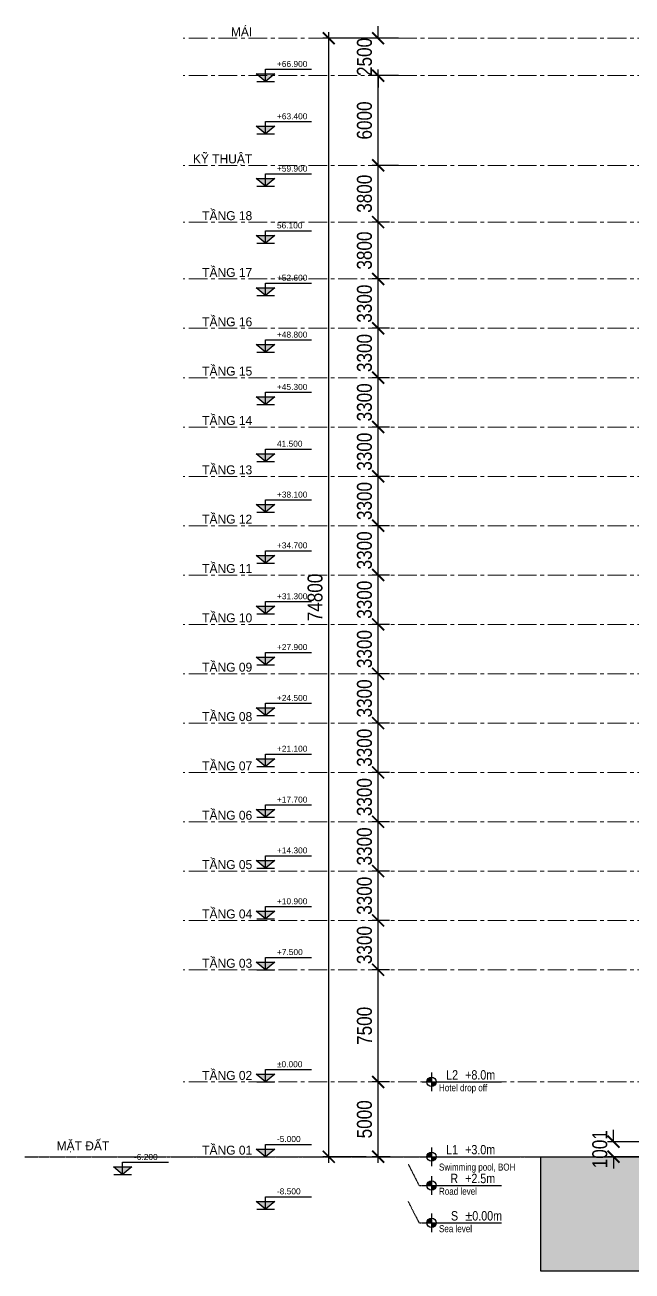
# Model space of a CAD drawing. Header units: millimetres. Extents: x -1030105 to 906887, y -616134 to 1220667.
# Drawn here: x 123490 to 164068, y -320435 to -237094 of the extents above; entities that cross this region are included whole.
import ezdxf
from ezdxf.enums import TextEntityAlignment as Align

# ---------------------------------------------------------------- set-up
doc = ezdxf.new("R2010")
doc.units = ezdxf.units.MM
doc.header["$MEASUREMENT"] = 0
doc.linetypes.add('CENTER', pattern=[2, 1.25, -0.25, 0.25, -0.25])
doc.layers.get('Defpoints').update_dxf_attribs({"color": 1})
for name, color, linetype in [('A-_ANOTLEVL_T-', 41, 'Continuous'), ('A-_ANOTTEXT_T-', 41, 'Continuous'), ('DA-ANNO-DIMS', 9, 'Continuous'), ('DA-ANNO-LEVL', 9, 'Continuous'), ('DA-GRID-LINE', 9, 'CENTER'), ('PIA0-DIM', 7, 'Continuous')]:
    doc.layers.add(name, color=color, linetype=linetype)
doc.layers.add('S-GRID', color=251, linetype='CENTER', lineweight=5)
doc.styles.add('Annotative', font='txt')
doc.styles.add('Ref-Levels', font='ARIALN.TTF')
doc.styles.get("Standard").update_dxf_attribs({"font": 'arial.ttf'})
doc.styles.add('Xr-GR-Grid 1-400$0$Dim-Text', font='ARIALN.TTF')
doc.dimstyles.new('DIM-400', dxfattribs={"dimscale": 10, "dimtxt": 100, "dimasz": 80, "dimexe": 40, "dimexo": 80, "dimgap": 40, "dimtad": 1, "dimdec": 0, "dimzin": 0, "dimdsep": 46, "dimtxsty": 'Xr-GR-Grid 1-400$0$Dim-Text', "dimblk": 'Xr-GR-Grid 1-400$0$_ArchTick', "dimcen": -100, "dimdle": 40, "dimclrt": 11, "dimadec": 0, "dimazin": 0, "dimtfac": 1, "dimtdec": 0, "dimtix": 1, "dimtofl": 0, "dimtmove": 0, "dimatfit": 3, "dimldrblk": 'Xr-GR-Grid 1-400$0$_ArchTick', "dimfxl": 1, "dimtolj": 1, "dimtzin": 0, "dimarcsym": 1})

# ---------------------------------------------------------------- blocks, each defined once
blk = doc.blocks.new('Ref-Levels-in-Plan')
at = {"layer": 'DA-ANNO-LEVL'}
h = blk.add_hatch(color=256, dxfattribs=at)
h.paths.add_polyline_path([(0, 0.5, 0.414214), (-0.5, 0), (0, 0)])
h.paths.add_polyline_path([(0.5, 0), (0, 0), (0, -0.5, 0.414214)])
for p, q in [((-1, 0), (7.5, 0)), ((0, 1), (0, -1))]:
    blk.add_line(p, q, dxfattribs=at)
blk.add_circle((0, 0), 0.496, dxfattribs=at)
at = {"layer": 'DA-ANNO-LEVL', "color": 2, "style": 'Ref-Levels'}
blk.add_attdef('FFL', text='', height=1, dxfattribs=at).set_placement((2.84, 0.75), align=Align.MIDDLE_RIGHT)
at = {"layer": 'DA-ANNO-LEVL', "color": 11, "style": 'Ref-Levels'}
for height, p in [(1, (3.59, 0.75)), (0.75, (0.8, -0.62))]:
    blk.add_attdef('LEVEL', text='', height=height, dxfattribs=at).set_placement(p, align=Align.MIDDLE_LEFT)
blk = doc.blocks.new('caodo')
h = blk.add_hatch(color=256)
h.dxf.hatch_style = 1
h.paths.add_polyline_path([(-3.1, 2.56), (3.1, 2.56), (0, 0)])
blk.add_lwpolyline([(-3.1, 2.56), (3.1, 2.56), (0, 0)], close=True)
for points in [[(-2.95, 0), (2.95, 0)], [(0, 0), (0, 4.13), (15.35, 4.13)]]:
    blk.add_lwpolyline(points)
at = {"flags": 4}
blk.add_attdef('CAODO', (3.74, 4.92), '', height=2, dxfattribs=at)
blk = doc.blocks.new('Xr-GR-Grid 1-400$0$_ArchTick')
at = {"layer": 'DA-ANNO-DIMS', "color": 0, "const_width": 0.15}
blk.add_lwpolyline([(-0.5, -0.5), (0.5, 0.5)], dxfattribs=at)
blk = doc.blocks.new('*D1188')
at = {"layer": 'DA-ANNO-DIMS', "color": 0, "lineweight": -2, "transparency": 16777216}
for p, q in [((-14295, 11915), (-14295, 17715)), ((-13545, 17315), (-14695, 17315)), ((-13500, 12315), (-14695, 12315))]:
    blk.add_line(p, q, dxfattribs=at)
at = {"layer": 'Defpoints', "color": 0, "transparency": 16777216}
for p in [(-14295, 17315), (-12745, 17315), (-12700, 12315)]:
    blk.add_point(p, dxfattribs=at)
at = {"layer": 'DA-ANNO-DIMS', "color": 0, "lineweight": -2, "transparency": 16777216, "xscale": 800, "yscale": 800, "zscale": 800}
for p, rotation in [((-14295, 17315), 90), ((-14295, 12315), 270)]:
    blk.add_blockref('Xr-GR-Grid 1-400$0$_ArchTick', p, dxfattribs=dict(at, rotation=rotation))
at = {"layer": 'DA-ANNO-DIMS', "color": 11, "transparency": 16777216, "insert": (-15206, 14815), "char_height": 1000, "attachment_point": 5, "rotation": 90, "style": 'Xr-GR-Grid 1-400$0$Dim-Text'}
blk.add_mtext('\\A1;5000', dxfattribs=at)
blk = doc.blocks.new('*D1189')
at = {"layer": 'DA-ANNO-DIMS', "color": 0, "lineweight": -2, "transparency": 16777216}
for p, q in [((-14295, 16915), (-14295, 25215)), ((-13545, 24815), (-14695, 24815)), ((-13545, 17315), (-14695, 17315))]:
    blk.add_line(p, q, dxfattribs=at)
at = {"layer": 'Defpoints', "color": 0, "transparency": 16777216}
for p in [(-14295, 24815), (-12745, 24815), (-12745, 17315)]:
    blk.add_point(p, dxfattribs=at)
at = {"layer": 'DA-ANNO-DIMS', "color": 0, "lineweight": -2, "transparency": 16777216, "xscale": 800, "yscale": 800, "zscale": 800}
for p, rotation in [((-14295, 24815), 90), ((-14295, 17315), 270)]:
    blk.add_blockref('Xr-GR-Grid 1-400$0$_ArchTick', p, dxfattribs=dict(at, rotation=rotation))
at = {"layer": 'DA-ANNO-DIMS', "color": 11, "transparency": 16777216, "insert": (-15206, 21065), "char_height": 1000, "attachment_point": 5, "rotation": 90, "style": 'Xr-GR-Grid 1-400$0$Dim-Text'}
blk.add_mtext('\\A1;7500', dxfattribs=at)
blk = doc.blocks.new('*D1190')
at = {"layer": 'DA-ANNO-DIMS', "color": 0, "lineweight": -2, "transparency": 16777216}
for p, q in [((-14295, 24415), (-14295, 28515)), ((-13545, 28115), (-14695, 28115)), ((-13545, 24815), (-14695, 24815))]:
    blk.add_line(p, q, dxfattribs=at)
at = {"layer": 'Defpoints', "color": 0, "transparency": 16777216}
for p in [(-14295, 28115), (-12745, 28115), (-12745, 24815)]:
    blk.add_point(p, dxfattribs=at)
at = {"layer": 'DA-ANNO-DIMS', "color": 0, "lineweight": -2, "transparency": 16777216, "xscale": 800, "yscale": 800, "zscale": 800}
for p, rotation in [((-14295, 28115), 90), ((-14295, 24815), 270)]:
    blk.add_blockref('Xr-GR-Grid 1-400$0$_ArchTick', p, dxfattribs=dict(at, rotation=rotation))
at = {"layer": 'DA-ANNO-DIMS', "color": 11, "transparency": 16777216, "insert": (-15206, 26465), "char_height": 1000, "attachment_point": 5, "rotation": 90, "style": 'Xr-GR-Grid 1-400$0$Dim-Text'}
blk.add_mtext('\\A1;3300', dxfattribs=at)
blk = doc.blocks.new('*D1191')
at = {"layer": 'DA-ANNO-DIMS', "color": 0, "lineweight": -2, "transparency": 16777216}
for p, q in [((-14295, 78215), (-14295, 85015)), ((-12940, 84615), (-14695, 84615)), ((-12940, 78615), (-14695, 78615))]:
    blk.add_line(p, q, dxfattribs=at)
at = {"layer": 'Defpoints', "color": 0, "transparency": 16777216}
for p in [(-14295, 84615), (-12140, 84615), (-12140, 78615)]:
    blk.add_point(p, dxfattribs=at)
at = {"layer": 'DA-ANNO-DIMS', "color": 0, "lineweight": -2, "transparency": 16777216, "xscale": 800, "yscale": 800, "zscale": 800}
for p, rotation in [((-14295, 84615), 90), ((-14295, 78615), 270)]:
    blk.add_blockref('Xr-GR-Grid 1-400$0$_ArchTick', p, dxfattribs=dict(at, rotation=rotation))
at = {"layer": 'DA-ANNO-DIMS', "color": 11, "transparency": 16777216, "insert": (-15206, 81615), "char_height": 1000, "attachment_point": 5, "rotation": 90, "style": 'Xr-GR-Grid 1-400$0$Dim-Text'}
blk.add_mtext('\\A1;6000', dxfattribs=at)
blk = doc.blocks.new('*D1171')
at = {"layer": 'DA-ANNO-DIMS', "color": 0, "lineweight": -2, "transparency": 16777216}
for p, q in [((-17595, 11915), (-17595, 87515)), ((-12940, 87115), (-17995, 87115)), ((-15095, 12315), (-17995, 12315))]:
    blk.add_line(p, q, dxfattribs=at)
at = {"layer": 'Defpoints', "color": 0, "transparency": 16777216}
for p in [(-17595, 87115), (-12140, 87115), (-14295, 12315)]:
    blk.add_point(p, dxfattribs=at)
at = {"layer": 'DA-ANNO-DIMS', "color": 0, "lineweight": -2, "transparency": 16777216, "xscale": 800, "yscale": 800, "zscale": 800}
for p, rotation in [((-17595, 87115), 90), ((-17595, 12315), 270)]:
    blk.add_blockref('Xr-GR-Grid 1-400$0$_ArchTick', p, dxfattribs=dict(at, rotation=rotation))
at = {"layer": 'DA-ANNO-DIMS', "color": 11, "transparency": 16777216, "insert": (-18506, 49715), "char_height": 1000, "attachment_point": 5, "rotation": 90, "style": 'Xr-GR-Grid 1-400$0$Dim-Text'}
blk.add_mtext('\\A1;74800', dxfattribs=at)
blk = doc.blocks.new('*D1172')
at = {"layer": 'DA-ANNO-DIMS', "color": 0, "lineweight": -2, "transparency": 16777216}
for p, q in [((-14295, 27715), (-14295, 31815)), ((-13545, 31415), (-14695, 31415)), ((-13545, 28115), (-14695, 28115))]:
    blk.add_line(p, q, dxfattribs=at)
at = {"layer": 'Defpoints', "color": 0, "transparency": 16777216}
for p in [(-14295, 31415), (-12745, 31415), (-12745, 28115)]:
    blk.add_point(p, dxfattribs=at)
at = {"layer": 'DA-ANNO-DIMS', "color": 0, "lineweight": -2, "transparency": 16777216, "xscale": 800, "yscale": 800, "zscale": 800}
for p, rotation in [((-14295, 31415), 90), ((-14295, 28115), 270)]:
    blk.add_blockref('Xr-GR-Grid 1-400$0$_ArchTick', p, dxfattribs=dict(at, rotation=rotation))
at = {"layer": 'DA-ANNO-DIMS', "color": 11, "transparency": 16777216, "insert": (-15206, 29765), "char_height": 1000, "attachment_point": 5, "rotation": 90, "style": 'Xr-GR-Grid 1-400$0$Dim-Text'}
blk.add_mtext('\\A1;3300', dxfattribs=at)
blk = doc.blocks.new('*D1173')
at = {"layer": 'DA-ANNO-DIMS', "color": 0, "lineweight": -2, "transparency": 16777216}
for p, q in [((-14295, 31015), (-14295, 35115)), ((-13545, 34715), (-14695, 34715)), ((-13545, 31415), (-14695, 31415))]:
    blk.add_line(p, q, dxfattribs=at)
at = {"layer": 'Defpoints', "color": 0, "transparency": 16777216}
for p in [(-14295, 34715), (-12745, 34715), (-12745, 31415)]:
    blk.add_point(p, dxfattribs=at)
at = {"layer": 'DA-ANNO-DIMS', "color": 0, "lineweight": -2, "transparency": 16777216, "xscale": 800, "yscale": 800, "zscale": 800}
for p, rotation in [((-14295, 34715), 90), ((-14295, 31415), 270)]:
    blk.add_blockref('Xr-GR-Grid 1-400$0$_ArchTick', p, dxfattribs=dict(at, rotation=rotation))
at = {"layer": 'DA-ANNO-DIMS', "color": 11, "transparency": 16777216, "insert": (-15206, 33065), "char_height": 1000, "attachment_point": 5, "rotation": 90, "style": 'Xr-GR-Grid 1-400$0$Dim-Text'}
blk.add_mtext('\\A1;3300', dxfattribs=at)
blk = doc.blocks.new('*D1174')
at = {"layer": 'DA-ANNO-DIMS', "color": 0, "lineweight": -2, "transparency": 16777216}
for p, q in [((-14295, 34315), (-14295, 38415)), ((-13545, 38015), (-14695, 38015)), ((-13545, 34715), (-14695, 34715))]:
    blk.add_line(p, q, dxfattribs=at)
at = {"layer": 'Defpoints', "color": 0, "transparency": 16777216}
for p in [(-14295, 38015), (-12745, 38015), (-12745, 34715)]:
    blk.add_point(p, dxfattribs=at)
at = {"layer": 'DA-ANNO-DIMS', "color": 0, "lineweight": -2, "transparency": 16777216, "xscale": 800, "yscale": 800, "zscale": 800}
for p, rotation in [((-14295, 38015), 90), ((-14295, 34715), 270)]:
    blk.add_blockref('Xr-GR-Grid 1-400$0$_ArchTick', p, dxfattribs=dict(at, rotation=rotation))
at = {"layer": 'DA-ANNO-DIMS', "color": 11, "transparency": 16777216, "insert": (-15206, 36365), "char_height": 1000, "attachment_point": 5, "rotation": 90, "style": 'Xr-GR-Grid 1-400$0$Dim-Text'}
blk.add_mtext('\\A1;3300', dxfattribs=at)
blk = doc.blocks.new('*D1175')
at = {"layer": 'DA-ANNO-DIMS', "color": 0, "lineweight": -2, "transparency": 16777216}
for p, q in [((-14295, 37615), (-14295, 41715)), ((-13545, 41315), (-14695, 41315)), ((-13545, 38015), (-14695, 38015))]:
    blk.add_line(p, q, dxfattribs=at)
at = {"layer": 'Defpoints', "color": 0, "transparency": 16777216}
for p in [(-14295, 41315), (-12745, 41315), (-12745, 38015)]:
    blk.add_point(p, dxfattribs=at)
at = {"layer": 'DA-ANNO-DIMS', "color": 0, "lineweight": -2, "transparency": 16777216, "xscale": 800, "yscale": 800, "zscale": 800}
for p, rotation in [((-14295, 41315), 90), ((-14295, 38015), 270)]:
    blk.add_blockref('Xr-GR-Grid 1-400$0$_ArchTick', p, dxfattribs=dict(at, rotation=rotation))
at = {"layer": 'DA-ANNO-DIMS', "color": 11, "transparency": 16777216, "insert": (-15206, 39665), "char_height": 1000, "attachment_point": 5, "rotation": 90, "style": 'Xr-GR-Grid 1-400$0$Dim-Text'}
blk.add_mtext('\\A1;3300', dxfattribs=at)
blk = doc.blocks.new('*D1176')
at = {"layer": 'DA-ANNO-DIMS', "color": 0, "lineweight": -2, "transparency": 16777216}
for p, q in [((-14295, 40915), (-14295, 45015)), ((-13545, 44615), (-14695, 44615)), ((-13545, 41315), (-14695, 41315))]:
    blk.add_line(p, q, dxfattribs=at)
at = {"layer": 'Defpoints', "color": 0, "transparency": 16777216}
for p in [(-14295, 44615), (-12745, 44615), (-12745, 41315)]:
    blk.add_point(p, dxfattribs=at)
at = {"layer": 'DA-ANNO-DIMS', "color": 0, "lineweight": -2, "transparency": 16777216, "xscale": 800, "yscale": 800, "zscale": 800}
for p, rotation in [((-14295, 44615), 90), ((-14295, 41315), 270)]:
    blk.add_blockref('Xr-GR-Grid 1-400$0$_ArchTick', p, dxfattribs=dict(at, rotation=rotation))
at = {"layer": 'DA-ANNO-DIMS', "color": 11, "transparency": 16777216, "insert": (-15206, 42965), "char_height": 1000, "attachment_point": 5, "rotation": 90, "style": 'Xr-GR-Grid 1-400$0$Dim-Text'}
blk.add_mtext('\\A1;3300', dxfattribs=at)
blk = doc.blocks.new('*D1177')
at = {"layer": 'DA-ANNO-DIMS', "color": 0, "lineweight": -2, "transparency": 16777216}
for p, q in [((-13545, 47915), (-14695, 47915)), ((-14295, 44215), (-14295, 48315)), ((-13545, 44615), (-14695, 44615))]:
    blk.add_line(p, q, dxfattribs=at)
at = {"layer": 'Defpoints', "color": 0, "transparency": 16777216}
for p in [(-14295, 47915), (-12745, 47915), (-12745, 44615)]:
    blk.add_point(p, dxfattribs=at)
at = {"layer": 'DA-ANNO-DIMS', "color": 0, "lineweight": -2, "transparency": 16777216, "xscale": 800, "yscale": 800, "zscale": 800}
for p, rotation in [((-14295, 47915), 90), ((-14295, 44615), 270)]:
    blk.add_blockref('Xr-GR-Grid 1-400$0$_ArchTick', p, dxfattribs=dict(at, rotation=rotation))
at = {"layer": 'DA-ANNO-DIMS', "color": 11, "transparency": 16777216, "insert": (-15206, 46265), "char_height": 1000, "attachment_point": 5, "rotation": 90, "style": 'Xr-GR-Grid 1-400$0$Dim-Text'}
blk.add_mtext('\\A1;3300', dxfattribs=at)
blk = doc.blocks.new('*D1178')
at = {"layer": 'DA-ANNO-DIMS', "color": 0, "lineweight": -2, "transparency": 16777216}
for p, q in [((-13545, 51215), (-14695, 51215)), ((-14295, 47515), (-14295, 51615)), ((-13545, 47915), (-14695, 47915))]:
    blk.add_line(p, q, dxfattribs=at)
at = {"layer": 'Defpoints', "color": 0, "transparency": 16777216}
for p in [(-14295, 51215), (-12745, 51215), (-12745, 47915)]:
    blk.add_point(p, dxfattribs=at)
at = {"layer": 'DA-ANNO-DIMS', "color": 0, "lineweight": -2, "transparency": 16777216, "xscale": 800, "yscale": 800, "zscale": 800}
for p, rotation in [((-14295, 51215), 90), ((-14295, 47915), 270)]:
    blk.add_blockref('Xr-GR-Grid 1-400$0$_ArchTick', p, dxfattribs=dict(at, rotation=rotation))
at = {"layer": 'DA-ANNO-DIMS', "color": 11, "transparency": 16777216, "insert": (-15206, 49565), "char_height": 1000, "attachment_point": 5, "rotation": 90, "style": 'Xr-GR-Grid 1-400$0$Dim-Text'}
blk.add_mtext('\\A1;3300', dxfattribs=at)
blk = doc.blocks.new('*D1179')
at = {"layer": 'DA-ANNO-DIMS', "color": 0, "lineweight": -2, "transparency": 16777216}
for p, q in [((-13545, 54515), (-14695, 54515)), ((-14295, 50815), (-14295, 54915)), ((-13545, 51215), (-14695, 51215))]:
    blk.add_line(p, q, dxfattribs=at)
at = {"layer": 'Defpoints', "color": 0, "transparency": 16777216}
for p in [(-14295, 54515), (-12745, 54515), (-12745, 51215)]:
    blk.add_point(p, dxfattribs=at)
at = {"layer": 'DA-ANNO-DIMS', "color": 0, "lineweight": -2, "transparency": 16777216, "xscale": 800, "yscale": 800, "zscale": 800}
for p, rotation in [((-14295, 54515), 90), ((-14295, 51215), 270)]:
    blk.add_blockref('Xr-GR-Grid 1-400$0$_ArchTick', p, dxfattribs=dict(at, rotation=rotation))
at = {"layer": 'DA-ANNO-DIMS', "color": 11, "transparency": 16777216, "insert": (-15206, 52865), "char_height": 1000, "attachment_point": 5, "rotation": 90, "style": 'Xr-GR-Grid 1-400$0$Dim-Text'}
blk.add_mtext('\\A1;3300', dxfattribs=at)
blk = doc.blocks.new('*D1180')
at = {"layer": 'DA-ANNO-DIMS', "color": 0, "lineweight": -2, "transparency": 16777216}
for p, q in [((-14295, 70615), (-14295, 75215)), ((-13545, 74815), (-14695, 74815)), ((-13545, 71015), (-14695, 71015))]:
    blk.add_line(p, q, dxfattribs=at)
at = {"layer": 'Defpoints', "color": 0, "transparency": 16777216}
for p in [(-14295, 74815), (-12745, 74815), (-12745, 71015)]:
    blk.add_point(p, dxfattribs=at)
at = {"layer": 'DA-ANNO-DIMS', "color": 0, "lineweight": -2, "transparency": 16777216, "xscale": 800, "yscale": 800, "zscale": 800}
for p, rotation in [((-14295, 74815), 90), ((-14295, 71015), 270)]:
    blk.add_blockref('Xr-GR-Grid 1-400$0$_ArchTick', p, dxfattribs=dict(at, rotation=rotation))
at = {"layer": 'DA-ANNO-DIMS', "color": 11, "transparency": 16777216, "insert": (-15206, 72915), "char_height": 1000, "attachment_point": 5, "rotation": 90, "style": 'Xr-GR-Grid 1-400$0$Dim-Text'}
blk.add_mtext('\\A1;3800', dxfattribs=at)
blk = doc.blocks.new('*D1181')
at = {"layer": 'DA-ANNO-DIMS', "color": 0, "lineweight": -2, "transparency": 16777216}
for p, q in [((-13545, 78615), (-14695, 78615)), ((-14295, 74415), (-14295, 79015)), ((-13545, 74815), (-14695, 74815))]:
    blk.add_line(p, q, dxfattribs=at)
at = {"layer": 'Defpoints', "color": 0, "transparency": 16777216}
for p in [(-14295, 78615), (-12745, 78615), (-12745, 74815)]:
    blk.add_point(p, dxfattribs=at)
at = {"layer": 'DA-ANNO-DIMS', "color": 0, "lineweight": -2, "transparency": 16777216, "xscale": 800, "yscale": 800, "zscale": 800}
for p, rotation in [((-14295, 78615), 90), ((-14295, 74815), 270)]:
    blk.add_blockref('Xr-GR-Grid 1-400$0$_ArchTick', p, dxfattribs=dict(at, rotation=rotation))
at = {"layer": 'DA-ANNO-DIMS', "color": 11, "transparency": 16777216, "insert": (-15206, 76715), "char_height": 1000, "attachment_point": 5, "rotation": 90, "style": 'Xr-GR-Grid 1-400$0$Dim-Text'}
blk.add_mtext('\\A1;3800', dxfattribs=at)
blk = doc.blocks.new('*D1182')
at = {"layer": 'DA-ANNO-DIMS', "color": 0, "lineweight": -2, "transparency": 16777216}
for p, q in [((-13545, 57815), (-14695, 57815)), ((-14295, 54115), (-14295, 58215)), ((-13545, 54515), (-14695, 54515))]:
    blk.add_line(p, q, dxfattribs=at)
at = {"layer": 'Defpoints', "color": 0, "transparency": 16777216}
for p in [(-14295, 57815), (-12745, 57815), (-12745, 54515)]:
    blk.add_point(p, dxfattribs=at)
at = {"layer": 'DA-ANNO-DIMS', "color": 0, "lineweight": -2, "transparency": 16777216, "xscale": 800, "yscale": 800, "zscale": 800}
for p, rotation in [((-14295, 57815), 90), ((-14295, 54515), 270)]:
    blk.add_blockref('Xr-GR-Grid 1-400$0$_ArchTick', p, dxfattribs=dict(at, rotation=rotation))
at = {"layer": 'DA-ANNO-DIMS', "color": 11, "transparency": 16777216, "insert": (-15206, 56165), "char_height": 1000, "attachment_point": 5, "rotation": 90, "style": 'Xr-GR-Grid 1-400$0$Dim-Text'}
blk.add_mtext('\\A1;3300', dxfattribs=at)
blk = doc.blocks.new('*D1183')
at = {"layer": 'DA-ANNO-DIMS', "color": 0, "lineweight": -2, "transparency": 16777216}
for p, q in [((-13545, 61115), (-14695, 61115)), ((-14295, 57415), (-14295, 61515)), ((-13545, 57815), (-14695, 57815))]:
    blk.add_line(p, q, dxfattribs=at)
at = {"layer": 'Defpoints', "color": 0, "transparency": 16777216}
for p in [(-14295, 61115), (-12745, 61115), (-12745, 57815)]:
    blk.add_point(p, dxfattribs=at)
at = {"layer": 'DA-ANNO-DIMS', "color": 0, "lineweight": -2, "transparency": 16777216, "xscale": 800, "yscale": 800, "zscale": 800}
for p, rotation in [((-14295, 61115), 90), ((-14295, 57815), 270)]:
    blk.add_blockref('Xr-GR-Grid 1-400$0$_ArchTick', p, dxfattribs=dict(at, rotation=rotation))
at = {"layer": 'DA-ANNO-DIMS', "color": 11, "transparency": 16777216, "insert": (-15206, 59465), "char_height": 1000, "attachment_point": 5, "rotation": 90, "style": 'Xr-GR-Grid 1-400$0$Dim-Text'}
blk.add_mtext('\\A1;3300', dxfattribs=at)
blk = doc.blocks.new('*D1184')
at = {"layer": 'DA-ANNO-DIMS', "color": 0, "lineweight": -2, "transparency": 16777216}
for p, q in [((-13545, 64415), (-14695, 64415)), ((-14295, 60715), (-14295, 64815)), ((-13545, 61115), (-14695, 61115))]:
    blk.add_line(p, q, dxfattribs=at)
at = {"layer": 'Defpoints', "color": 0, "transparency": 16777216}
for p in [(-14295, 64415), (-12745, 64415), (-12745, 61115)]:
    blk.add_point(p, dxfattribs=at)
at = {"layer": 'DA-ANNO-DIMS', "color": 0, "lineweight": -2, "transparency": 16777216, "xscale": 800, "yscale": 800, "zscale": 800}
for p, rotation in [((-14295, 64415), 90), ((-14295, 61115), 270)]:
    blk.add_blockref('Xr-GR-Grid 1-400$0$_ArchTick', p, dxfattribs=dict(at, rotation=rotation))
at = {"layer": 'DA-ANNO-DIMS', "color": 11, "transparency": 16777216, "insert": (-15206, 62765), "char_height": 1000, "attachment_point": 5, "rotation": 90, "style": 'Xr-GR-Grid 1-400$0$Dim-Text'}
blk.add_mtext('\\A1;3300', dxfattribs=at)
blk = doc.blocks.new('*D1185')
at = {"layer": 'DA-ANNO-DIMS', "color": 0, "lineweight": -2, "transparency": 16777216}
for p, q in [((-13545, 67715), (-14695, 67715)), ((-14295, 64015), (-14295, 68115)), ((-13545, 64415), (-14695, 64415))]:
    blk.add_line(p, q, dxfattribs=at)
at = {"layer": 'Defpoints', "color": 0, "transparency": 16777216}
for p in [(-14295, 67715), (-12745, 67715), (-12745, 64415)]:
    blk.add_point(p, dxfattribs=at)
at = {"layer": 'DA-ANNO-DIMS', "color": 0, "lineweight": -2, "transparency": 16777216, "xscale": 800, "yscale": 800, "zscale": 800}
for p, rotation in [((-14295, 67715), 90), ((-14295, 64415), 270)]:
    blk.add_blockref('Xr-GR-Grid 1-400$0$_ArchTick', p, dxfattribs=dict(at, rotation=rotation))
at = {"layer": 'DA-ANNO-DIMS', "color": 11, "transparency": 16777216, "insert": (-15206, 66065), "char_height": 1000, "attachment_point": 5, "rotation": 90, "style": 'Xr-GR-Grid 1-400$0$Dim-Text'}
blk.add_mtext('\\A1;3300', dxfattribs=at)
blk = doc.blocks.new('*D1186')
at = {"layer": 'DA-ANNO-DIMS', "color": 0, "lineweight": -2, "transparency": 16777216}
for p, q in [((-13545, 71015), (-14695, 71015)), ((-14295, 67315), (-14295, 71415)), ((-13545, 67715), (-14695, 67715))]:
    blk.add_line(p, q, dxfattribs=at)
at = {"layer": 'Defpoints', "color": 0, "transparency": 16777216}
for p in [(-14295, 71015), (-12745, 71015), (-12745, 67715)]:
    blk.add_point(p, dxfattribs=at)
at = {"layer": 'DA-ANNO-DIMS', "color": 0, "lineweight": -2, "transparency": 16777216, "xscale": 800, "yscale": 800, "zscale": 800}
for p, rotation in [((-14295, 71015), 90), ((-14295, 67715), 270)]:
    blk.add_blockref('Xr-GR-Grid 1-400$0$_ArchTick', p, dxfattribs=dict(at, rotation=rotation))
at = {"layer": 'DA-ANNO-DIMS', "color": 11, "transparency": 16777216, "insert": (-15206, 69365), "char_height": 1000, "attachment_point": 5, "rotation": 90, "style": 'Xr-GR-Grid 1-400$0$Dim-Text'}
blk.add_mtext('\\A1;3300', dxfattribs=at)
blk = doc.blocks.new('*D1187')
at = {"layer": 'DA-ANNO-DIMS', "color": 0, "lineweight": -2, "transparency": 16777216}
for p, q in [((-14295, 87115), (-14295, 87915)), ((-12940, 87115), (-14695, 87115)), ((-12940, 84615), (-14695, 84615)), ((-14295, 84615), (-14295, 83815))]:
    blk.add_line(p, q, dxfattribs=at)
at = {"layer": 'Defpoints', "color": 0, "transparency": 16777216}
for p in [(-14295, 87115), (-12140, 87115), (-12140, 84615)]:
    blk.add_point(p, dxfattribs=at)
at = {"layer": 'DA-ANNO-DIMS', "color": 0, "lineweight": -2, "transparency": 16777216, "xscale": 800, "yscale": 800, "zscale": 800}
for p, rotation in [((-14295, 87115), 270), ((-14295, 84615), 90)]:
    blk.add_blockref('Xr-GR-Grid 1-400$0$_ArchTick', p, dxfattribs=dict(at, rotation=rotation))
at = {"layer": 'DA-ANNO-DIMS', "color": 11, "transparency": 16777216, "insert": (-15206, 85865), "char_height": 1000, "attachment_point": 5, "rotation": 90, "style": 'Xr-GR-Grid 1-400$0$Dim-Text'}
blk.add_mtext('\\A1;2500', dxfattribs=at)
blk = doc.blocks.new('*D1087')
at = {"layer": 'Defpoints', "color": 0, "transparency": 16777216}
for p in [(165849, -311784), (162825, -312785), (165849, -312785)]:
    blk.add_point(p, dxfattribs=at)
at = {"layer": 'PIA0-DIM', "color": 0, "lineweight": -2, "transparency": 16777216}
for p, q in [((162825, -311784), (162825, -310984)), ((165049, -311784), (162425, -311784)), ((165049, -312785), (162425, -312785)), ((162825, -312785), (162825, -313585))]:
    blk.add_line(p, q, dxfattribs=at)
at = {"layer": 'PIA0-DIM', "color": 0, "lineweight": -2, "transparency": 16777216, "xscale": 800, "yscale": 800, "zscale": 800}
for p, rotation in [((162825, -311784), 270), ((162825, -312785), 90)]:
    blk.add_blockref('Xr-GR-Grid 1-400$0$_ArchTick', p, dxfattribs=dict(at, rotation=rotation))
at = {"layer": 'PIA0-DIM', "color": 11, "transparency": 16777216, "insert": (161914, -312285), "char_height": 1000, "attachment_point": 5, "rotation": 90, "style": 'Xr-GR-Grid 1-400$0$Dim-Text'}
blk.add_mtext('\\A1;1001', dxfattribs=at)
blk = doc.blocks.new('A$Cdb52d172')
at = {"layer": 'DA-GRID-LINE', "color": 6, "ltscale": 10}
blk.add_line((-37900, 12315), (127960, 12315), dxfattribs=at)
at = {"layer": 'S-GRID', "ltscale": 1000}
for p, q in [((106295, 87115), (-27330, 87115)), ((106295, 84615), (-27330, 84615)), ((106295, 78615), (-27330, 78615)), ((106295, 74815), (-27330, 74815)), ((106295, 71015), (-27330, 71015)), ((106295, 67715), (-27330, 67715)), ((106295, 64415), (-27330, 64415)), ((106295, 61115), (-27330, 61115)), ((106295, 57815), (-27330, 57815)), ((106295, 54515), (-27330, 54515)), ((106295, 51215), (-27330, 51215)), ((106295, 47915), (-27330, 47915)), ((106295, 44615), (-27330, 44615)), ((106295, 41315), (-27330, 41315)), ((106295, 38015), (-27330, 38015)), ((106295, 34715), (-27330, 34715)), ((106295, 31415), (-27330, 31415)), ((106295, 28115), (-27330, 28115)), ((106295, 24815), (-27330, 24815)), ((106295, 17315), (-27330, 17315))]:
    blk.add_line(p, q, dxfattribs=at)
at = {"layer": 'S-GRID', "ltscale": 10}
blk.add_line((106295, 12315), (-27330, 12315), dxfattribs=at)
at = {"layer": 'A-_ANOTLEVL_T-'}
ref = blk.add_blockref('caodo', (-21815, 84215), dxfattribs=dict(at, xscale=200, yscale=200, zscale=200))
ref.add_attrib('CAODO', '+66.900', (-21057.3, 85197.8), dxfattribs={"layer": '0', "height": 400})
ref = blk.add_blockref('caodo', (-21815, 80715), dxfattribs=dict(at, xscale=200, yscale=200, zscale=200))
ref.add_attrib('CAODO', '+63.400', (-21057.3, 81697.8), dxfattribs={"layer": '0', "height": 400})
ref = blk.add_blockref('caodo', (-21815, 77215), dxfattribs=dict(at, xscale=200, yscale=200, zscale=200))
ref.add_attrib('CAODO', '+59.900', (-21057.3, 78197.8), dxfattribs={"layer": '0', "height": 400})
ref = blk.add_blockref('caodo', (-21815, 73415), dxfattribs=dict(at, xscale=200, yscale=200, zscale=200))
ref.add_attrib('CAODO', '56.100', (-21057.3, 74397.8), dxfattribs={"layer": '0', "height": 400})
ref = blk.add_blockref('caodo', (-21815, 69915), dxfattribs=dict(at, xscale=200, yscale=200, zscale=200))
ref.add_attrib('CAODO', '+52.600', (-21057.3, 70897.8), dxfattribs={"layer": '0', "height": 400})
ref = blk.add_blockref('caodo', (-21815, 66115), dxfattribs=dict(at, xscale=200, yscale=200, zscale=200))
ref.add_attrib('CAODO', '+48.800', (-21057.3, 67097.8), dxfattribs={"layer": '0', "height": 400})
ref = blk.add_blockref('caodo', (-21815, 62615), dxfattribs=dict(at, xscale=200, yscale=200, zscale=200))
ref.add_attrib('CAODO', '+45.300', (-21057.3, 63597.8), dxfattribs={"layer": '0', "height": 400})
ref = blk.add_blockref('caodo', (-21815, 58815), dxfattribs=dict(at, xscale=200, yscale=200, zscale=200))
ref.add_attrib('CAODO', '41.500', (-21057.3, 59797.8), dxfattribs={"layer": '0', "height": 400})
ref = blk.add_blockref('caodo', (-21815, 55415), dxfattribs=dict(at, xscale=200, yscale=200, zscale=200))
ref.add_attrib('CAODO', '+38.100', (-21057.3, 56397.8), dxfattribs={"layer": '0', "height": 400})
ref = blk.add_blockref('caodo', (-21815, 52015), dxfattribs=dict(at, xscale=200, yscale=200, zscale=200))
ref.add_attrib('CAODO', '+34.700', (-21057.3, 52997.8), dxfattribs={"layer": '0', "height": 400})
ref = blk.add_blockref('caodo', (-21815, 48615), dxfattribs=dict(at, xscale=200, yscale=200, zscale=200))
ref.add_attrib('CAODO', '+31.300', (-21057.3, 49597.8), dxfattribs={"layer": '0', "height": 400})
ref = blk.add_blockref('caodo', (-21815, 45215), dxfattribs=dict(at, xscale=200, yscale=200, zscale=200))
ref.add_attrib('CAODO', '+27.900', (-21057.3, 46197.8), dxfattribs={"layer": '0', "height": 400})
ref = blk.add_blockref('caodo', (-21815, 41815), dxfattribs=dict(at, xscale=200, yscale=200, zscale=200))
ref.add_attrib('CAODO', '+24.500', (-21057.3, 42797.8), dxfattribs={"layer": '0', "height": 400})
ref = blk.add_blockref('caodo', (-21815, 38415), dxfattribs=dict(at, xscale=200, yscale=200, zscale=200))
ref.add_attrib('CAODO', '+21.100', (-21057.3, 39397.8), dxfattribs={"layer": '0', "height": 400})
ref = blk.add_blockref('caodo', (-21815, 35015), dxfattribs=dict(at, xscale=200, yscale=200, zscale=200))
ref.add_attrib('CAODO', '+17.700', (-21057.3, 35997.8), dxfattribs={"layer": '0', "height": 400})
ref = blk.add_blockref('caodo', (-21815, 31615), dxfattribs=dict(at, xscale=200, yscale=200, zscale=200))
ref.add_attrib('CAODO', '+14.300', (-21057.3, 32597.8), dxfattribs={"layer": '0', "height": 400})
ref = blk.add_blockref('caodo', (-21815, 28215), dxfattribs=dict(at, xscale=200, yscale=200, zscale=200))
ref.add_attrib('CAODO', '+10.900', (-21057.3, 29197.8), dxfattribs={"layer": '0', "height": 400})
ref = blk.add_blockref('caodo', (-21815, 24815), dxfattribs=dict(at, xscale=200, yscale=200, zscale=200))
ref.add_attrib('CAODO', '+7.500', (-21057.3, 25797.8), dxfattribs={"layer": '0', "height": 400})
ref = blk.add_blockref('caodo', (-21815, 17315), dxfattribs=dict(at, xscale=200, yscale=200, zscale=200))
ref.add_attrib('CAODO', '%%P0.000', (-21057.3, 18297.8), dxfattribs={"layer": '0', "height": 400})
ref = blk.add_blockref('caodo', (-21815, 12315), dxfattribs=dict(at, xscale=200, yscale=200, zscale=200))
ref.add_attrib('CAODO', '-5.000', (-21057.3, 13297.8), dxfattribs={"layer": '0', "height": 400})
ref = blk.add_blockref('caodo', (-31370, 11115), dxfattribs=dict(at, xscale=200, yscale=200, zscale=200))
ref.add_attrib('CAODO', '-6.200', (-30612.3, 12097.8), dxfattribs={"layer": '0', "height": 400})
ref = blk.add_blockref('caodo', (-21815, 8815), dxfattribs=dict(at, xscale=200, yscale=200, zscale=200))
ref.add_attrib('CAODO', '-8.500', (-21057.3, 9797.8), dxfattribs={"layer": '0', "height": 400})
at = {"layer": 'A-_ANOTTEXT_T-', "char_height": 600, "width": 6450, "attachment_point": 1, "style": 'Annotative'}
for s, insert in [('\\pxqr;MÁI', (-29160, 87850)), ('\\pxqr;KỸ THUẬT', (-29160, 79350)), ('\\pxqr;TẦNG 18', (-29160, 75550)), ('\\pxqr;TẦNG 17', (-29160, 71750)), ('\\pxqr;TẦNG 16', (-29160, 68450)), ('\\pxqr;TẦNG 15', (-29160, 65150)), ('\\pxqr;TẦNG 14', (-29160, 61850)), ('\\pxqr;TẦNG 13', (-29160, 58550)), ('\\pxqr;TẦNG 12', (-29160, 55250)), ('\\pxqr;TẦNG 11', (-29160, 51950)), ('\\pxqr;TẦNG 10', (-29160, 48650)), ('\\pxqr;TẦNG 09', (-29160, 45350)), ('\\pxqr;TẦNG 08', (-29160, 42050)), ('\\pxqr;TẦNG 07', (-29160, 38750)), ('\\pxqr;TẦNG 06', (-29160, 35450)), ('\\pxqr;TẦNG 05', (-29160, 32150)), ('\\pxqr;TẦNG 04', (-29160, 28850)), ('\\pxqr;TẦNG 03', (-29160, 25550)), ('\\pxqr;TẦNG 02', (-29160, 18050)), ('\\pxqr;MẶT ĐẤT', (-38715, 13340)), ('\\pxqr;TẦNG 01', (-29160, 13050))]:
    blk.add_mtext(s, dxfattribs=dict(at, insert=insert))
at = {"layer": 'DA-ANNO-DIMS'}
for base, p1, p2, picture, middle in [((-17595, 87115), (-14295, 12315), (-12140, 87115), '*D1171', (-18505.6, 49715)), ((-14295, 87115), (-12140, 84615), (-12140, 87115), '*D1187', (-15205.6, 85865)), ((-14295, 84615), (-12140, 78615), (-12140, 84615), '*D1191', (-15205.6, 81615)), ((-14295, 78615), (-12745, 74815), (-12745, 78615), '*D1181', (-15205.6, 76715)), ((-14295, 74815), (-12745, 71015), (-12745, 74815), '*D1180', (-15205.6, 72915)), ((-14295, 71015), (-12745, 67715), (-12745, 71015), '*D1186', (-15205.6, 69365)), ((-14295, 67715), (-12745, 64415), (-12745, 67715), '*D1185', (-15205.6, 66065)), ((-14295, 64415), (-12745, 61115), (-12745, 64415), '*D1184', (-15205.6, 62765)), ((-14295, 61115), (-12745, 57815), (-12745, 61115), '*D1183', (-15205.6, 59465)), ((-14295, 57815), (-12745, 54515), (-12745, 57815), '*D1182', (-15205.6, 56165)), ((-14295, 54515), (-12745, 51215), (-12745, 54515), '*D1179', (-15205.6, 52865)), ((-14295, 51215), (-12745, 47915), (-12745, 51215), '*D1178', (-15205.6, 49565)), ((-14295, 47915), (-12745, 44615), (-12745, 47915), '*D1177', (-15205.6, 46265)), ((-14295, 44615), (-12745, 41315), (-12745, 44615), '*D1176', (-15205.6, 42965)), ((-14295, 41315), (-12745, 38015), (-12745, 41315), '*D1175', (-15205.6, 39665)), ((-14295, 38015), (-12745, 34715), (-12745, 38015), '*D1174', (-15205.6, 36365)), ((-14295, 34715), (-12745, 31415), (-12745, 34715), '*D1173', (-15205.6, 33065)), ((-14295, 31415), (-12745, 28115), (-12745, 31415), '*D1172', (-15205.6, 29765)), ((-14295, 28115), (-12745, 24815), (-12745, 28115), '*D1190', (-15205.6, 26465)), ((-14295, 24815), (-12745, 17315), (-12745, 24815), '*D1189', (-15205.6, 21065)), ((-14295, 17315), (-12700, 12315), (-12745, 17315), '*D1188', (-15205.6, 14815))]:
    dim = blk.add_linear_dim(base=base, p1=p1, p2=p2, angle=90, dimstyle='DIM-400', override={"dimtmove": 1}, dxfattribs=at)
    dim.commit()
    dim.dimension.update_dxf_attribs({"geometry": picture, "text_midpoint": middle})

msp = doc.modelspace()

# ---------------------------------------------------------------- hatches: boundary and pattern name
h = msp.add_hatch()
h.set_pattern_fill('EARTH', color=8, scale=2000, angle=45)
h.set_pattern_definition([(45, (-1186040.9, -2017417.6), (0, 707.10678), [500, -500]), (45, (-1186173.5, -2017285.04), (0, 707.10678), [500, -500]), (45, (-1186306.1, -2017152.46), (0, 707.10678), [500, -500]), (135, (-1186306.1, -2017064.07), (-707.10678, 6e-14), [500, -500]), (135, (-1186173.5, -2016931.5), (-707.10678, 6e-14), [500, -500]), (135, (-1186040.9, -2016798.9), (-707.10678, 6e-14), [500, -500])])
h.paths.add_polyline_path([(157980, -318290), (157980, -312784.5), (160135.4, -312784.5), (160978.495, -312784.5), (166050, -312784.5), (166050, -311985), (177178.95, -311985), (177178.95, -312784.5), (177180, -312835), (177180, -314485), (228940, -314485), (228940, -312784.8), (264839.416, -312784.8), (266340, -315794.506), (266340, -320435), (157980, -320435)])

# ---------------------------------------------------------------- linework, layer by layer
at = {"color": 8}
msp.add_lwpolyline([(157980, -318290), (157980, -312784.5), (160135.4, -312784.5), (160978.495, -312784.5), (166050, -312784.5), (166050, -311985), (177178.95, -311985), (177178.95, -312784.65), (177180, -312835), (177180, -314487), (228939.05, -314487), (228939.05, -312784.8), (264839.416, -312784.8), (266340, -315794.506), (266340, -320435), (157980, -320435)], close=True, dxfattribs=at)
at = {"layer": 'DA-GRID-LINE', "ltscale": 10}
for points in [[(149104.339, -313283.954), (149830.946, -314710), (150665, -314710)], [(149105.445, -315786.177), (149830.919, -317210), (150665, -317210)]]:
    msp.add_lwpolyline(points, dxfattribs=at)

# ---------------------------------------------------------------- block references
at = {"color": 8}
msp.add_blockref('A$Cdb52d172', (161390, -325100), dxfattribs=at)
at = {"layer": 'DA-ANNO-LEVL'}
ref = msp.add_blockref('Ref-Levels-in-Plan', (150663.83, -307784.5), dxfattribs=dict(at, xscale=625, yscale=625, zscale=625))
ref.add_attrib('FFL', 'L2', dxfattribs={"layer": '0', "color": 2, "height": 625, "style": 'Ref-Levels'}).set_placement((152440, -307315), align=Align.MIDDLE_RIGHT)
ref.add_attrib('LEVEL', '+8.0m', dxfattribs={"layer": '0', "color": 11, "height": 625, "style": 'Ref-Levels'}).set_placement((152910, -307315), align=Align.MIDDLE_LEFT)
ref.add_attrib('LEVEL', 'Hotel drop off', dxfattribs={"layer": '0', "color": 11, "height": 468.75, "style": 'Ref-Levels'}).set_placement((151165, -308175), align=Align.MIDDLE_LEFT)
ref = msp.add_blockref('Ref-Levels-in-Plan', (150663.83, -312784.5), dxfattribs=dict(at, xscale=625, yscale=625, zscale=625))
ref.add_attrib('FFL', 'L1', dxfattribs={"layer": '0', "color": 2, "height": 625, "style": 'Ref-Levels'}).set_placement((152440, -312315), align=Align.MIDDLE_RIGHT)
ref.add_attrib('LEVEL', '+3.0m', dxfattribs={"layer": '0', "color": 11, "height": 625, "style": 'Ref-Levels'}).set_placement((152910, -312315), align=Align.MIDDLE_LEFT)
ref.add_attrib('LEVEL', 'Swimming pool, BOH', dxfattribs={"layer": '0', "color": 11, "height": 468.75, "style": 'Ref-Levels'}).set_placement((151165, -313480), align=Align.MIDDLE_LEFT)
ref = msp.add_blockref('Ref-Levels-in-Plan', (150665, -314710), dxfattribs=dict(at, xscale=625, yscale=625, zscale=625))
ref.add_attrib('FFL', 'R', dxfattribs={"layer": '0', "color": 2, "height": 625, "style": 'Ref-Levels'}).set_placement((152440, -314240), align=Align.MIDDLE_RIGHT)
ref.add_attrib('LEVEL', '+2.5m', dxfattribs={"layer": '0', "color": 11, "height": 625, "style": 'Ref-Levels'}).set_placement((152910, -314240), align=Align.MIDDLE_LEFT)
ref.add_attrib('LEVEL', 'Road level', dxfattribs={"layer": '0', "color": 11, "height": 468.75, "style": 'Ref-Levels'}).set_placement((151165, -315100), align=Align.MIDDLE_LEFT)
ref = msp.add_blockref('Ref-Levels-in-Plan', (150665, -317210), dxfattribs=dict(at, xscale=625, yscale=625, zscale=625))
ref.add_attrib('FFL', 'S', dxfattribs={"layer": '0', "color": 2, "height": 625, "style": 'Ref-Levels'}).set_placement((152440, -316740), align=Align.MIDDLE_RIGHT)
ref.add_attrib('LEVEL', '%%P0.00m', dxfattribs={"layer": '0', "color": 11, "height": 625, "style": 'Ref-Levels'}).set_placement((152910, -316740), align=Align.MIDDLE_LEFT)
ref.add_attrib('LEVEL', 'Sea level', dxfattribs={"layer": '0', "color": 11, "height": 468.75, "style": 'Ref-Levels'}).set_placement((151165, -317600), align=Align.MIDDLE_LEFT)

# ---------------------------------------------------------------- dimensions: what is measured, and where the dimension line sits
at = {"layer": 'PIA0-DIM'}
dim = msp.add_aligned_dim(p1=(165848.65, -311784.215), p2=(165848.65, -312785), distance=-3023.66, dimstyle='DIM-400', dxfattribs=at)
dim.commit()
dim.dimension.update_dxf_attribs({"geometry": '*D1087', "text_midpoint": (161914.417, -312284.608)})

doc.saveas('drawing.dxf')
